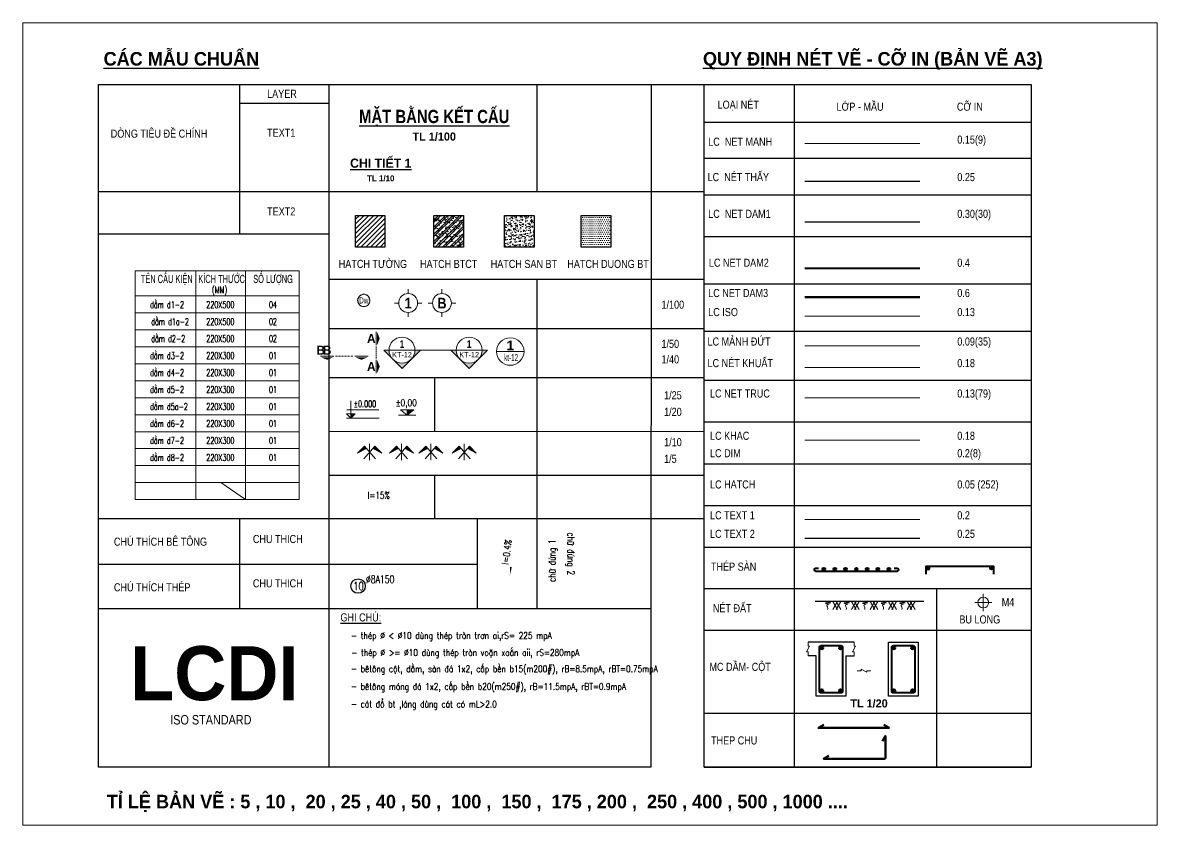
# Model space of a CAD drawing. Header units: inches. Extents: x -58 to 768, y -530 to 197.
# Drawn here: x -58.1 to 277.9, y -183.3 to 54.3 of the extents above; entities that cross this region are included whole.
import ezdxf
from ezdxf.enums import TextEntityAlignment as Align

# ---------------------------------------------------------------- set-up
doc = ezdxf.new("R2010")
doc.units = ezdxf.units.IN
doc.header["$MEASUREMENT"] = 0
doc.set_wipeout_variables(frame=1)
for name, pattern in [('CENTERX2', [4, 2.5, -0.5, 0.5, -0.5]), ('DASHDOT', [1, 0.5, -0.25, 0, -0.25]), ('HIDDEN', [0.375, 0.25, -0.125])]:
    doc.linetypes.add(name, pattern=pattern)
for name, color, linetype, lineweight in [('KICHTHUOC', 8, 'Continuous', 18), ('LC Dim', 8, 'Continuous', 18), ('LC Hatch', 252, 'Continuous', 9), ('LC Hatch @ 1 (1)', 252, 'Continuous', 0), ('LC ISO', 160, 'Continuous', 13), ('LC Khac', 4, 'Continuous', 9), ('LC MANH DUT', 35, 'HIDDEN', 5), ('LC Net dam 1', 30, 'Continuous', 30), ('LC Net dam2', 6, 'Continuous', 40), ('LC Net dam3', 1, 'Continuous', 60), ('LC Net khuat', 4, 'HIDDEN', 13), ('LC Net manh', 239, 'Continuous', 5), ('LC Net thay', 7, 'Continuous', 25), ('LC Net truc', 79, 'DASHDOT', 13), ('LC Text1', 3, 'Continuous', 20), ('LC Text2', 7, 'Continuous', 25), ('Text', 7, 'Continuous', 20), ('v-KICHTHUOC', 8, 'Continuous', 18), ('v-TEXT', 7, 'Continuous', 20)]:
    doc.layers.add(name, color=color, linetype=linetype, lineweight=lineweight)
doc.styles.add('arial', font='arial.ttf', dxfattribs={"width": 0.8})
doc.styles.add('Brief text', font='')
doc.styles.add('General text 2', font='arial.ttf')
doc.styles.add('LC 1', font='')
doc.styles.add('LC 2', font='', dxfattribs={"width": 0.7})
doc.styles.add('LC 3', font='vnsimli.shx', dxfattribs={"width": 0.75})
doc.styles.add('LC3', font='', dxfattribs={"width": 0.8})
doc.styles.add('T1', font='Vnsimli.shx', dxfattribs={"width": 0.7})
doc.styles.add('T2', font='', dxfattribs={"width": 0.8})
doc.styles.add('text', font='hoatbif.shx', dxfattribs={"width": 0.7})
doc.styles.add('text1', font='', dxfattribs={"width": 0.7, "height": 300})
doc.styles.get('Brief text').set_extended_font_data('.VnHelvetInsH', bold=True)
doc.styles.get('LC 1').set_extended_font_data('.VnAvantH', bold=True)
doc.styles.get('LC 2').set_extended_font_data('.VnArial NarrowH')
doc.styles.get('LC3').set_extended_font_data('.VnArialH', bold=True)
doc.styles.get('T2').set_extended_font_data('.VnArialH')
doc.styles.get('text1').set_extended_font_data('.VnHelvetInsH', bold=True)

# ---------------------------------------------------------------- blocks, each defined once
blk = doc.blocks.new('DXicon')
at = {"layer": 'LC Hatch', "ltscale": 50}
for points in [[(-1.15, 4.39), (-1.9, 5.26), (-4.45, 2.69)], [(4.45, 2.69), (1.9, 5.26), (1.15, 4.39)]]:
    blk.add_hatch(color=252, dxfattribs=at).paths.add_polyline_path(points)
at = {"layer": 'LC Net manh', "color": 8, "ltscale": 50}
for p, q in [((-1.9, 5.26), (-4.45, 2.69)), ((-4.45, 2.69), (-1.15, 4.39)), ((-2.13, 0.57), (1.9, 5.26)), ((2.13, 0.57), (-1.9, 5.26)), ((0, 0.04), (0, 6.04)), ((4.45, 2.69), (1.15, 4.39)), ((1.9, 5.26), (4.45, 2.69))]:
    blk.add_line(p, q, dxfattribs=at)
blk = doc.blocks.new('thep tron 2')
at = {"layer": 'LC Net dam2'}
for p, q in [((-0.5, 0.5), (0.5, 0.5)), ((0.35, 0.85), (-0.35, 0.15)), ((-0.35, 0.85), (0.35, 0.15)), ((0, 1), (0, 0))]:
    blk.add_line(p, q, dxfattribs=at)
blk.add_circle((0, 0.5), 0.5, dxfattribs=at)
blk = doc.blocks.new('theptron1')
at = {"layer": 'LC Net dam3'}
for p, q in [((-0.5, 0), (0.5, 0)), ((-0.35, 0.35), (0.35, -0.35)), ((0.35, 0.35), (-0.35, -0.35)), ((0, 0.5), (0, -0.5))]:
    blk.add_line(p, q, dxfattribs=at)
blk.add_circle((0, 0), 0.5, dxfattribs=at)
blk = doc.blocks.new('mat dat')
at = {"layer": 'LC Net manh'}
for p, q in [((2, 0), (3.73, -3)), ((3.73, 0), (2, -3)), ((3.15, 0), (4.88, -3)), ((4.88, 0), (3.15, -3))]:
    blk.add_line(p, q, dxfattribs=at)
blk.add_spline([(0, 0), (-1.21, -0.12), (1.21, -0.52), (-0.75, -0.75), (0.58, -1.1), (-0.23, -1.33), (0.06, -2.19), (0, -3)], degree=3, dxfattribs=at)
blk = doc.blocks.new('TTRUC')
at = {"layer": 'LC ISO'}
for p, q in [((0, 6.95), (0, 10.13)), ((-6.95, 0), (-10.13, 0)), ((6.95, 0), (10.13, 0)), ((0, -6.95), (0, -10.13))]:
    blk.add_line(p, q, dxfattribs=at)
at = {"layer": 'LC Net manh'}
blk.add_circle((0, 0), 6.95, dxfattribs=at)
blk = doc.blocks.new('TIEUDE1')
at = {"layer": 'LC Text2', "color": 7, "style": 'LC 1'}
blk.add_attdef('TIªU§Ò', text='', height=5, dxfattribs=at).set_placement((0, 0), align=Align.BOTTOM_CENTER)
blk.add_attdef('TL', text='', height=3, dxfattribs=at).set_placement((0, -2), align=Align.TOP_CENTER)
blk = doc.blocks.new('TIEUDE2')
at = {"layer": 'LC Text2', "color": 7, "style": 'LC 1'}
blk.add_attdef('%%UTIªU§Ò', text='', height=3.5, dxfattribs=at).set_placement((0, 0), align=Align.BOTTOM_CENTER)
blk.add_attdef('TL', text='', height=2.2, dxfattribs=at).set_placement((0, -1.8), align=Align.TOP_CENTER)
blk = doc.blocks.new('trich CT')
at = {"layer": 'LC ISO'}
blk.add_line((-500, 0), (500, 0), dxfattribs=at)
blk.add_circle((0, 0), 500, dxfattribs=at)
at = {"layer": 'LC Text1', "style": 'text1'}
blk.add_attdef('T', text='', height=350, dxfattribs=at).set_placement((0, 223), align=Align.MIDDLE_CENTER)
at = {"layer": 'LC Text1', "linetype": 'ByBlock', "style": 'text', "width": 0.7}
blk.add_attdef('KT', text='', height=250, dxfattribs=at).set_placement((0, -217), align=Align.MIDDLE_CENTER)
blk = doc.blocks.new('*U20')
at = {"layer": 'LC ISO'}
h = blk.add_hatch(color=256, dxfattribs=at)
h.paths.add_polyline_path([(0, -8.49), (4.24, -4.24, -0.198912), (0, -6, -0.198912), (-4.24, -4.24)])
h.paths.add_polyline_path([(8.49, 0), (6, 0, -0.198912), (4.24, -4.24)])
h.paths.add_polyline_path([(-4.24, -4.24, -0.198912), (-6, 0), (-8.49, 0)])
h = blk.add_hatch(color=256, dxfattribs=at)
h.paths.add_polyline_path([(31.08, -8.49), (35.32, -4.24, -0.198912), (31.08, -6, -0.198912), (26.84, -4.24)])
h.paths.add_polyline_path([(39.57, 0), (37.08, 0, -0.198912), (35.32, -4.24)])
h.paths.add_polyline_path([(26.84, -4.24, -0.198912), (25.08, 0), (22.59, 0)])
for p, q in [((-6, 0), (6, 0)), ((25.08, 0), (37.08, 0))]:
    blk.add_line(p, q, dxfattribs=at)
for points in [[(6, 0), (8.49, 0), (0, -8.49), (-8.49, 0), (-6, 0)], [(37.08, 0), (39.57, 0), (31.08, -8.49), (22.59, 0), (25.08, 0)]]:
    blk.add_lwpolyline(points, dxfattribs=at)
for centre in [(0, 0), (31.08, 0)]:
    blk.add_circle(centre, 6, dxfattribs=at)
at = {"layer": 'LC MANH DUT', "linetype": 'HIDDEN', "ltscale": 300}
blk.add_line((6, 0), (25.08, 0), dxfattribs=at)
at = {"layer": 'LC Text1', "style": 'Brief text', "width": 0.8, "flags": 8}
for tag, p in [('VIEW-NUMBER2', (0, 52)), ('VIEW-NUMBER1', (0, 0))]:
    blk.add_attdef(tag, text='', height=3.5, dxfattribs=at).set_placement(p, align=Align.BOTTOM_CENTER)
at = {"layer": 'LC Text1', "style": 'arial', "width": 0.8, "flags": 8}
for tag, p in [('SHEET-NUMBER2', (0, 51.13)), ('SHEET-NUMBER1', (0, -0.87))]:
    blk.add_attdef(tag, text='', height=2.5, dxfattribs=at).set_placement(p, align=Align.TOP_CENTER)
blk = doc.blocks.new('Caodo1')
at = {"layer": 'LC Text1'}
blk.add_hatch(color=4, dxfattribs=at).paths.add_polyline_path([(0, 200), (0, 0), (243, 200)])
at = {"layer": 'LC Text1', "color": 4}
for p, q in [((324, 0), (-324, 0)), ((0, 0), (0, 200))]:
    blk.add_line(p, q, dxfattribs=at)
blk.add_lwpolyline([(-243, 200), (243, 200), (0, 0), (0, 0)], close=True, dxfattribs=at)
at = {"layer": 'LC Text1', "color": 4, "style": 'T1', "width": 0.8}
blk.add_attdef('%%P0,00', text='', height=250, dxfattribs=at).set_placement((-39, 460), align=Align.MIDDLE_CENTER)
blk = doc.blocks.new('bu lon')
at = {"layer": 'LC Khac', "color": 9}
for p, q in [((0.79, 0), (-0.79, 0)), ((0, -0.79), (0, 0.79))]:
    blk.add_line(p, q, dxfattribs=at)
at = {"layer": 'LC Khac', "color": 7}
blk.add_circle((0, 0), 0.5, dxfattribs=at)
blk = doc.blocks.new('MM')
at = {"layer": 'LC Khac', "xscale": 2.289702860291335, "yscale": 2.289702860291335, "zscale": 2.289702860291335}
blk.add_blockref('bu lon', (0, 0), dxfattribs=at)
blk = doc.blocks.new('CT')
at = {"layer": 'LC Text1', "lineweight": 15}
blk.add_hatch(color=4, dxfattribs=at).paths.add_polyline_path([(3.25, 1.6), (1.64, 1.6), (1.64, 0)])
at = {"layer": 'LC Text1', "color": 4, "lineweight": 15, "ltscale": 50}
for p, q in [((12.09, 0), (0, 0)), ((0.05, 3.14), (12, 3.14))]:
    blk.add_line(p, q, dxfattribs=at)
for points in [[(1.64, 6.43), (1.64, 0)], [(1.64, 0), (0.03, 1.6), (1.64, 1.6)], [(1.64, 0), (3.25, 1.6), (1.64, 1.6)]]:
    blk.add_lwpolyline(points, dxfattribs=at)
at = {"layer": 'LC Text1', "color": 4, "style": 'LC 3', "width": 0.75}
blk.add_attdef('CT', (1.91, 3.5), '', height=2.2, dxfattribs=at)
blk = doc.blocks.new('*U21')
at = {"layer": 'Defpoints'}
blk.add_lwpolyline([(0, 2.97), (-1.75, 2.41), (-2.83, 0.92), (-2.83, -0.92), (-1.75, -2.41), (0, -2.98), (1.75, -2.41), (2.83, -0.92), (2.83, 0.92), (1.75, 2.41)], close=True, dxfattribs=at)
at = {"layer": 'LC Text1', "style": 'General text 2', "width": 0.6, "flags": 8}
blk.add_attdef('SYMBOL', text='', height=3, dxfattribs=at).set_placement((0, 0), align=Align.MIDDLE_CENTER)
blk.add_wipeout([(0, 2.97), (-1.75, 2.41), (-2.83, 0.92), (-2.83, -0.92), (-1.75, -2.41), (0, -2.98), (1.75, -2.41), (2.83, -0.92), (2.83, 0.92), (1.75, 2.41)]).dxf.layer = 'LC Net manh'
at = {"layer": 'LC ISO'}
blk.add_circle((0, 0), 2.98, dxfattribs=at)
blk = doc.blocks.new('matcatdoc')
at = {"layer": 'LC Khac', "color": 1, "ltscale": 2}
for p, q in [((0, 485), (0, 0)), ((0, -550), (0, -1036))]:
    blk.add_line(p, q, dxfattribs=at)
for points in [[(134, 243, 0, 471, 0), (37, 243, 275, 275, 0)], [(134, -793, 0, 471, 0), (37, -793, 275, 275, 0)]]:
    blk.add_lwpolyline(points, format="xyseb", dxfattribs=at)
at = {"layer": 'LC MANH DUT', "ltscale": 200}
blk.add_line((0, -49), (0, -506), dxfattribs=at)
at = {"ltscale": 2, "style": 'LC 1'}
for p in [(-179, 243), (-179, -793)]:
    blk.add_attdef('LC', text='', height=330, dxfattribs=at).set_placement(p, align=Align.MIDDLE_CENTER)
blk = doc.blocks.new('*U19')
at = {"layer": 'LC Khac', "color": 1, "ltscale": 2}
for p, q in [((0, 0), (-485, 0)), ((1271, 0), (785, 0))]:
    blk.add_line(p, q, dxfattribs=at)
for points in [[(-243, -134, 0, 471, 0), (-243, -37, 275, 275, 0)], [(1028, -134, 0, 471, 0), (1028, -37, 275, 275, 0)]]:
    blk.add_lwpolyline(points, format="xyseb", dxfattribs=at)
at = {"layer": 'LC MANH DUT', "ltscale": 300}
blk.add_line((66, 0), (732, 0), dxfattribs=at)
at = {"ltscale": 2, "style": 'LC 1'}
for p in [(-243, 222), (1028, 222)]:
    blk.add_attdef('LC', text='', height=330, dxfattribs=at).set_placement(p, align=Align.MIDDLE_CENTER)
blk = doc.blocks.new('DODOC1')
at = {"layer": 'KICHTHUOC'}
blk.add_lwpolyline([(-630, 0, 0, 0, 0), (762, 0, 0, 66.7, 0), (443, 0, 66.7, 66.7, 0)], format="xyseb", dxfattribs=at)
at = {"layer": 'Text', "style": 'T1', "width": 0.8}
blk.add_attdef('DOC', text='', height=250, dxfattribs=at).set_placement((-79, 226), align=Align.MIDDLE_CENTER)

msp = doc.modelspace()

# ---------------------------------------------------------------- hatches: boundary and pattern name
at = {"layer": 'LC Hatch', "ltscale": 3}
h = msp.add_hatch(dxfattribs=at)
h.set_pattern_fill('AR-CONC', color=256, scale=0.281307, angle=-0.0008)
h.set_pattern_definition([(49.99922, (398.5211, -656.9118), (2.017699, -0.1765536), [0.21098, -2.320781]), (354.9992, (398.5211, -656.9118), (-0.390288, 2.115973), [0.168784, -1.856625]), (100.45062, (398.6893, -656.9265), (1.6274126, 1.939418), [0.1793055, -1.97236]), (46.1834, (398.5211, -656.3492), (3.002215, -0.465657), [0.31647, -3.481171]), (96.6348, (398.7713, -656.388), (2.629307, 2.740224), [0.268958, -2.95854]), (351.1834, (398.521, -656.3492), (2.629305, 2.740226), [0.253176, -2.784937]), (20.99922, (398.8024, -656.4898), (1.6791245, -1.132617), [0.21098, -2.320781]), (325.9992, (398.8024, -656.4898), (0.6844904, 2.039887), [0.168784, -1.856625]), (71.45062, (398.9424, -656.5842), (2.3636156, 0.907268), [0.1793055, -1.97236]), (37.49922, (398.5211, -656.9118), (0.0342193, 0.9364525), [0, -1.8341202, 0, -1.8847554, 0, -1.8636574]), (7.49922, (398.5211, -656.9118), (0.7400476, 1.1094967), [0, -1.0745919, 0, -1.7919242, 0, -0.7102996]), (327.49922, (397.8938, -656.9118), (1.5016778, -0.0634689), [0, -0.703267, 0, -2.1941928, 0, -2.9115251]), (317.49922, (397.6125, -656.9118), (1.640546, 0.2815797), [0, -0.914247, 0, -1.457169, 0, -2.0676048])])
h.paths.add_polyline_path([(93.34, -2.72), (84.62, -2.72), (84.62, -12.14), (93.34, -12.14)])
h = msp.add_hatch(dxfattribs=at)
h.set_pattern_fill('DOTS', color=256, scale=9.845737, angle=-0.0008)
h.set_pattern_definition([(359.99922, (400.025, -656.9118), (0.3076877, 0.61535436), [0, -0.61535857])])
h.paths.add_polyline_path([(116.03, -2.72), (107.31, -2.72), (107.31, -12.14), (116.03, -12.14)])
at = {"layer": 'LC Hatch @ 1 (1)', "ltscale": 2}
h = msp.add_hatch(dxfattribs=at)
h.set_pattern_fill('ANSI31', color=256, scale=8.000365, angle=-0.0008)
h.set_pattern_definition([(44.99922, (400.025, -656.9118), (-0.7071293, 0.7071487), [])])
h.paths.add_polyline_path([(49.18, -12.13), (49.18, -2.72), (40.46, -2.72), (40.46, -12.13)])
h = msp.add_hatch(dxfattribs=at)
h.set_pattern_fill('BTCT', color=256, scale=0.400012, angle=-0.0008)
h.set_pattern_definition([(49.9992, (44.4374, 485.8196), (2.869126, -0.251056), [0.30001, -3.300102]), (354.9992, (44.4374, 485.8196), (-0.554981, 3.00887), [0.240007, -2.640082]), (100.4506, (44.6765, 485.7987), (2.314147, 2.757812), [0.254969, -2.804655]), (46.1834, (44.4374, 486.6196), (4.269088, -0.662155), [0.450014, -4.950153]), (96.6348, (44.793, 486.5644), (3.73882, 3.89654), [0.382453, -4.206982]), (351.1834, (44.4374, 486.6196), (3.738817, 3.896544), [0.36001, -3.960123]), (20.9992, (44.8374, 486.4196), (2.38768, -1.610558), [0.30001, -3.300102]), (325.9992, (44.8374, 486.4196), (0.973331, 2.900677), [0.240007, -2.640082]), (71.4506, (45.0364, 486.2854), (3.361012, 1.290116), [0.254969, -2.804655]), (37.49922, (44.4374, 485.8196), (0.0486591, 1.331616), [0, -2.608081, 0, -2.680083, 0, -2.650082]), (7.4992, (44.4374, 485.8196), (1.0523324, 1.5776814), [0, -1.5280474, 0, -2.548079, 0, -1.0100313]), (327.49922, (43.5454, 485.8196), (2.1353547, -0.0902515), [0, -1.000031, 0, -3.120097, 0, -4.1401284]), (317.4992, (43.1453, 485.8196), (2.3328225, 0.4004004), [0, -1.30004, 0, -2.072064, 0, -2.940091]), (44.9992, (44.4374, 485.8196), (-1.0606786, 1.0607076), []), (44.9992, (45.1445, 485.8196), (-1.0606786, 1.0607076), [])])
h.paths.add_polyline_path([(72.4, -2.72), (63.68, -2.72), (63.68, -12.13), (72.4, -12.14)])

# ---------------------------------------------------------------- linework, layer by layer
at = {"layer": 'LC ISO', "ltscale": 0.5}
msp.add_line((173.55, -32.61, 0), (207.57, -32.61, 0), dxfattribs=at)
at = {"layer": 'LC Khac', "ltscale": 0.5}
msp.add_line((173.55, -69.23, 0), (207.57, -69.23, 0), dxfattribs=at)
at = {"layer": 'LC MANH DUT', "ltscale": 300}
msp.add_line((173.55, -41.33, 0), (207.57, -41.33, 0), dxfattribs=at)
at = {"layer": 'LC Net dam 1'}
msp.add_line((173.55, -4.65, 0), (207.57, -4.65, 0), dxfattribs=at)
at = {"layer": 'LC Net dam2', "ltscale": 5}
msp.add_line((207.57, -18.42, 0), (173.55, -18.42, 0), dxfattribs=at)
at = {"layer": 'LC Net dam2', "elevation": 0}
msp.add_lwpolyline([(199.98, -107.15), (200.78, -107.15, -0.414214), (201.23, -107.61), (201.23, -107.66, -0.414214), (200.78, -108.11), (188.8, -108.11), (176.82, -108.11, -0.414214), (176.37, -107.66), (176.37, -107.61, -0.414214), (176.82, -107.15), (177.62, -107.15)], format="xyb", dxfattribs=at)
msp.add_lwpolyline([(209.44, -108.94), (209.44, -106.54), (229.44, -106.54), (229.44, -108.94)], dxfattribs=at)
for points in [[(177.89, -143.7), (177.89, -130.5, -0.414214), (178.29, -130.1), (184.29, -130.1, -0.414214), (184.69, -130.5), (184.69, -143.7, -0.414214), (184.29, -144.1), (178.29, -144.1, -0.414214)], [(199.27, -143.7), (199.27, -130.5, -0.414214), (199.67, -130.1), (205.67, -130.1, -0.414214), (206.07, -130.5), (206.07, -143.7, -0.414214), (205.67, -144.1), (199.67, -144.1, -0.414214)]]:
    msp.add_lwpolyline(points, format="xyb", close=True, dxfattribs=at)
at = {"layer": 'LC Net dam3', "ltscale": 0.5}
msp.add_line((173.55, -26.97, 0), (207.57, -26.97, 0), dxfattribs=at)
at = {"layer": 'LC Net dam3', "ltscale": 5, "elevation": 0}
msp.add_lwpolyline([(179.12, -153.54), (177.56, -154.44), (198.48, -154.44), (196.93, -153.54)], dxfattribs=at)
at = {"layer": 'LC Net dam3', "elevation": 0}
msp.add_lwpolyline([(196.5, -158.38), (197.4, -156.82), (197.4, -163.21, -0.414214), (197, -163.61), (179.1, -163.61), (180.66, -162.71)], format="xyb", dxfattribs=at)
at = {"layer": 'LC Net khuat', "ltscale": 300}
msp.add_line((173.55, -47.72, 0), (207.57, -47.72, 0), dxfattribs=at)
at = {"layer": 'LC Net manh'}
msp.add_line((173.55, 18.55, 0), (207.57, 18.55, 0), dxfattribs=at)
at = {"layer": 'LC Net manh', "elevation": 0}
for points in [[(174.49, -133.1), (174.49, -131.95), (174.03, -131.95), (174.95, -130.24), (174.49, -130.24), (174.49, -129.1)], [(188.09, -133.1), (188.09, -131.95), (187.63, -131.95), (188.55, -130.24), (188.09, -130.24), (188.09, -129.1)], [(189.05, -137.54), (190.2, -137.54), (190.2, -137.08), (191.91, -138), (191.91, -137.54), (193.05, -137.54)]]:
    msp.add_lwpolyline(points, dxfattribs=at)
at = {"layer": 'LC Net thay'}
for p, q in [((6.09, 36.04, 0), (6.09, -8.19, 0)), ((32.6, 36.04, 0), (32.6, -166.1, 0)), ((94.12, 36.04, 0), (94.12, 4.34, 0)), ((127.98, 36.04, 0), (143.75, 36.04, 0)), ((170.38, 36.04, 0), (170.38, -166.1, 0)), ((32.6, 30.36, 0), (6.09, 30.36, 0)), ((143.75, 24.83, 0), (240.52, 24.83, 0)), ((143.75, 14.24, 0), (240.52, 14.24, 0)), ((173.55, 7.36, 0), (207.57, 7.36, 0)), ((-35.66, 4.34, 0), (94.12, 4.34, 0)), ((-35.66, 4.34, 0), (143.75, 4.34, 0)), ((143.75, 3.4, 0), (240.52, 3.39, 0)), ((-35.66, -8.19, 0), (32.6, -8.19, 0)), ((143.74, -8.97, 0), (240.52, -8.97, 0)), ((32.6, -21.64, 0), (143.74, -21.64, 0)), ((94.12, -21.64, 0), (94.12, -119.14, 0)), ((143.74, -22.96, 0), (240.52, -22.96, 0)), ((32.6, -36.18, 0), (143.74, -36.18, 0)), ((143.74, -36.96, 0), (240.52, -36.96, 0)), ((32.6, -50.72, 0), (143.74, -50.72, 0)), ((63.86, -50.72, 0), (63.86, -66.66, 0)), ((143.74, -51.5, 0), (240.52, -51.5, 0)), ((143.74, -63.8, 0), (240.52, -63.8, 0)), ((32.6, -66.65, 0), (143.74, -66.66, 0)), ((143.74, -76.3, 0), (240.52, -76.3, 0)), ((32.6, -79.62, 0), (94.12, -79.62, 0)), ((32.6, -79.62, 0), (143.74, -79.62, 0)), ((63.86, -79.62, 0), (63.86, -92.5, 0)), ((143.74, -88.61, 0), (240.52, -88.61, 0)), ((-35.66, -92.5, 0), (143.74, -92.51, 0)), ((6.09, -92.5, 0), (6.09, -119.14, 0)), ((76.61, -119.14, 0), (76.61, -92.5, 0)), ((173.55, -98.26, 0), (207.57, -98.26, 0)), ((143.74, -100.91, 0), (240.52, -100.91, 0)), ((-35.66, -106.03, 0), (76.61, -106.03, 0)), ((143.74, -113.21, 0), (240.52, -113.21, 0)), ((212.49, -113.21, 0), (212.49, -166.11, 0)), ((208.76, -116.99, 0), (176.6, -116.99, 0)), ((-35.66, -119.13, 0), (127.97, -119.14, 0)), ((-35.66, -119.13, 0), (127.97, -119.14, 0)), ((143.74, -125.51, 0), (240.52, -125.51, 0)), ((188.09, -129.1, 0), (174.49, -129.1, 0)), ((176.89, -133.1, 0), (174.49, -133.1, 0)), ((185.69, -133.1, 0), (188.09, -133.1, 0)), ((143.74, -150.12, 0), (240.52, -150.12, 0)), ((143.74, -166.1, 0), (240.52, -166.11, 0))]:
    msp.add_line(p, q, dxfattribs=at)
at = {"layer": 'LC Net thay', "elevation": 0}
for points in [[(143.75, 36.04), (240.52, 36.04), (240.52, -166.11), (143.74, -166.1)], [(198.27, -129.1), (207.07, -129.1), (207.07, -145.1), (198.27, -145.1)]]:
    msp.add_lwpolyline(points, close=True, dxfattribs=at)
msp.add_lwpolyline([(185.69, -133.1), (185.69, -145.1), (176.89, -145.1), (176.89, -133.1)], dxfattribs=at)
at = {"layer": 'LC Net truc', "linetype": 'CENTERX2', "ltscale": 200}
msp.add_line((173.55, -56.72, 0), (207.57, -56.72, 0), dxfattribs=at)
at = {"layer": 'LC Text1'}
msp.add_line((173.55, -92.78, 0), (207.57, -92.78, 0), dxfattribs=at)
at = {"layer": 'LC Text2', "ltscale": 2, "elevation": 0}
for points in [[(40.46, -2.72), (49.18, -2.72), (49.18, -12.13), (40.46, -12.13)], [(63.68, -2.72), (72.4, -2.72), (72.4, -12.14), (63.68, -12.13)], [(84.62, -2.72), (93.34, -2.72), (93.34, -12.14), (84.62, -12.14)], [(107.31, -2.72), (116.03, -2.72), (116.03, -12.14), (107.31, -12.14)]]:
    msp.add_lwpolyline(points, close=True, dxfattribs=at)
at = {"layer": 'LC Text2', "ltscale": 100}
msp.add_circle((41.21, -112.47), 2.14, dxfattribs=at)

# ---------------------------------------------------------------- block references
at = {"layer": 'LC Dim'}
for p, xscale, yscale, zscale, rotation in [((178.53, -130.74, 0), 0.8000248065569024, 0.8000248065569024, 0.8000248065569024, 359.999216292062), ((184.05, -130.74, 0), -0.8000248065569024, 0.800024806556901, 0.800024806556901, 359.999216292062), ((199.91, -130.74, 0), 0.8000248065569024, 0.8000248065569024, 0.8000248065569024, 359.999216292062), ((205.43, -130.74, 0), -0.8000248065569024, 0.800024806556901, 0.800024806556901, 359.999216292062), ((178.53, -143.46, 0), -0.8000248065569016, 0.800024806556901, 0.800024806556901, 179.9992162950231), ((184.05, -143.46, 0), 0.8000248065569016, 0.8000248065569016, 0.8000248065569016, 179.9992162950232), ((199.91, -143.46, 0), -0.8000248065569016, 0.800024806556901, 0.800024806556901, 179.9992162950231), ((205.43, -143.46, 0), 0.8000248065569016, 0.8000248065569016, 0.8000248065569016, 179.9992162950232)]:
    msp.add_blockref('theptron1', p, dxfattribs=dict(at, xscale=xscale, yscale=yscale, zscale=zscale, rotation=rotation))
at = {"layer": 'LC Hatch', "xscale": 0.8000248065569024, "yscale": 0.8000248065569024, "zscale": 0.8000248065569024, "rotation": 359.999216292062}
for p in [(44.65, -75.23, 0), (54.12, -75.23, 0), (62.81, -75.23, 0), (72.68, -75.23, 0)]:
    msp.add_blockref('DXicon', p, dxfattribs=at)
at = {"layer": 'LC ISO', "xscale": 0.4031501789802134, "yscale": 0.4031501789802134, "zscale": 0.4031501789802134, "rotation": 359.999216292062}
for p in [(56.06, -28.67, 0), (66.06, -28.67, 0)]:
    msp.add_blockref('TTRUC', p, dxfattribs=at)
at = {"layer": 'LC ISO'}
ref = msp.add_blockref('*U20', (54.24, -42.62, 0), dxfattribs=dict(at, xscale=0.6400198452457219, yscale=0.6400198452457219, zscale=0.6400198452457219, rotation=359.999216292062))
ref.add_attrib('VIEW-NUMBER1', '1', dxfattribs={"layer": 'LC Text1', "height": 2.24, "rotation": 359.9992, "style": 'Brief text', "width": 0.8}).set_placement((54.24, -42.62), align=Align.BOTTOM_CENTER)
ref.add_attrib('SHEET-NUMBER1', 'KT-12', dxfattribs={"layer": 'LC Text1', "height": 1.6, "rotation": 359.9992, "style": 'arial', "width": 0.8}).set_placement((54.24, -43.17), align=Align.TOP_CENTER)
ref.add_attrib('VIEW-NUMBER2', '1', dxfattribs={"layer": 'LC Text1', "height": 2.24, "rotation": 359.9992, "style": 'Brief text', "width": 0.8}).set_placement((74.13, -42.62), align=Align.BOTTOM_CENTER)
ref.add_attrib('SHEET-NUMBER2', 'KT-12', dxfattribs={"layer": 'LC Text1', "height": 1.6, "rotation": 359.9992, "style": 'arial', "width": 0.8}).set_placement((74.13, -43.17), align=Align.TOP_CENTER)
ref = msp.add_blockref('trich CT', (86.29, -43.04, 0), dxfattribs=dict(at, xscale=0.00814653831591603, yscale=0.00814653831591603, zscale=0.00814653831591603, rotation=359.999216292062))
ref.add_attrib('T', '1', dxfattribs={"layer": 'LC Text2', "height": 2.85, "rotation": 359.9992, "style": 'text1'}).set_placement((86.29, -41.23), align=Align.MIDDLE_CENTER)
ref.add_attrib('KT', ' kt-12', dxfattribs={"layer": 'LC Text2', "linetype": 'ByBlock', "height": 2.037, "rotation": 359.9992, "style": 'text', "width": 0.55}).set_placement((86.29, -44.81), align=Align.MIDDLE_CENTER)
at = {"layer": 'LC Khac', "xscale": 0.8000248065569024, "yscale": 0.8000248065569024, "zscale": 0.8000248065569024, "rotation": 359.999216292062}
for p in [(180.24, -116.99, 0), (185.75, -116.99, 0), (191.25, -116.99, 0), (196.75, -116.99, 0), (202.25, -116.99, 0)]:
    msp.add_blockref('mat dat', p, dxfattribs=at)
at = {"layer": 'LC MANH DUT', "xscale": 1.397604589539881, "yscale": 1.397604589539881, "zscale": 1.397604589539881, "rotation": 359.999216292062}
msp.add_blockref('MM', (226.38, -117.34, 0), dxfattribs=at)
at = {"layer": 'LC Net dam2'}
for p, xscale, yscale, zscale, rotation in [((179.18, -107.87, 0), 0.8000248065569024, 0.8000248065569024, 0.8000248065569024, 359.999216292062), ((182.38, -107.87, 0), 0.8000248065569024, 0.8000248065569024, 0.8000248065569024, 359.999216292062), ((185.58, -107.87, 0), 0.8000248065569024, 0.8000248065569024, 0.8000248065569024, 359.999216292062), ((188.78, -107.87, 0), 0.8000248065569024, 0.8000248065569024, 0.8000248065569024, 359.999216292062), ((191.98, -107.87, 0), 0.8000248065569024, 0.8000248065569024, 0.8000248065569024, 359.999216292062), ((195.18, -107.87, 0), 0.8000248065569024, 0.8000248065569024, 0.8000248065569024, 359.999216292062), ((198.38, -107.87, 0), 0.8000248065569024, 0.8000248065569024, 0.8000248065569024, 359.999216292062), ((210.08, -106.78, 0), -0.8000248065569016, 0.800024806556901, 0.800024806556901, 179.9992162950231), ((228.8, -106.78, 0), 0.8000248065569016, 0.8000248065569016, 0.8000248065569016, 179.9992162950232)]:
    msp.add_blockref('thep tron 2', p, dxfattribs=dict(at, xscale=xscale, yscale=yscale, zscale=zscale, rotation=rotation))
at = {"layer": 'LC Net manh'}
ref = msp.add_blockref('matcatdoc', (46.57, -41.13, 0), dxfattribs=dict(at, xscale=0.008000248065571529, yscale=0.008000248065571529, zscale=0.008000248065571529, rotation=359.999216292062))
ref.add_attrib('LC', 'A', dxfattribs={"layer": '0', "ltscale": 2, "height": 2.64, "rotation": 359.9992, "style": 'LC 1'}).set_placement((45.14, -47.48), align=Align.MIDDLE_CENTER)
ref.add_attrib('LC', 'A', dxfattribs={"layer": '0', "ltscale": 2, "height": 2.64, "rotation": 359.9992, "style": 'LC 1'}).set_placement((45.14, -39.19), align=Align.MIDDLE_CENTER)
ref = msp.add_blockref('*U19', (34, -44.41, 0), dxfattribs=dict(at, xscale=0.008000248065571529, yscale=0.008000248065571529, zscale=0.008000248065571529, rotation=359.999216292062))
ref.add_attrib('LC', 'B', dxfattribs={"layer": '0', "ltscale": 2, "height": 2.64, "rotation": 359.9992, "style": 'LC 1'}).set_placement((30.16, -42.63), align=Align.MIDDLE_CENTER)
ref.add_attrib('LC', 'B', dxfattribs={"layer": '0', "ltscale": 2, "height": 2.64, "rotation": 359.9992, "style": 'LC 1'}).set_placement((32.06, -42.63), align=Align.MIDDLE_CENTER)
at = {"layer": 'LC Text1'}
ref = msp.add_blockref('CT', (37.81, -62.8, 0), dxfattribs=dict(at, xscale=0.8000248065569024, yscale=0.8000248065569024, zscale=0.8000248065569024, rotation=359.999216292062))
ref.add_attrib('CT', '%%P0.000', (39.92, -59.49), dxfattribs={"color": 3, "height": 1.984, "rotation": 359.9992, "style": 'LC 3', "width": 0.7})
ref = msp.add_blockref('Caodo1', (55.77, -61.86, 0), dxfattribs=dict(at, xscale=0.008000248065571529, yscale=0.008000248065571529, zscale=0.008000248065571529, rotation=359.999216292062))
ref.add_attrib('%%P0,00', '%%p0,00', dxfattribs={"layer": 'LC Text2', "height": 2, "rotation": 359.9992, "style": 'T1', "width": 0.8}).set_placement((55.46, -58.19), align=Align.MIDDLE_CENTER)
at = {"layer": 'LC Text2'}
ref = msp.add_blockref('TIEUDE1', (63.78, 23.41, 0), dxfattribs=dict(at, xscale=0.8000248065569024, yscale=0.8000248065569024, zscale=0.8000248065569024, rotation=359.999216292062))
ref.add_attrib('TIªU§Ò', '%%UmÆt b»ng kÕt cÊu', dxfattribs={"color": 7, "height": 3.9397, "rotation": 359.9992, "style": 'LC3', "width": 0.8}).set_placement((63.78, 23.41), align=Align.BOTTOM_CENTER)
ref.add_attrib('TL', 'TL 1/100', dxfattribs={"color": 7, "height": 2.4, "rotation": 359.9992, "style": 'LC 1'}).set_placement((63.78, 21.81), align=Align.TOP_CENTER)
ref = msp.add_blockref('TIEUDE2', (47.94, 10.56, 0), dxfattribs=dict(at, xscale=0.8000248065569024, yscale=0.8000248065569024, zscale=0.8000248065569024, rotation=359.999216292062))
ref.add_attrib('%%UTIªU§Ò', '%%Uchi tiÕt 1', dxfattribs={"color": 7, "height": 2.717, "rotation": 359.9992, "style": 'LC 1'}).set_placement((47.94, 10.56), align=Align.BOTTOM_CENTER)
ref.add_attrib('TL', 'TL 1/10', dxfattribs={"color": 7, "height": 1.76, "rotation": 359.9992, "style": 'LC 1'}).set_placement((47.94, 9.12), align=Align.TOP_CENTER)
at = {"layer": 'v-KICHTHUOC'}
ref = msp.add_blockref('DODOC1', (86.97, -103.29, 0), dxfattribs=dict(at, xscale=-0.008000364670733002, yscale=0.008000364670733, zscale=0.008000364670733, rotation=82.3267871807796))
ref.add_attrib('DOC', 'I=0.4%', dxfattribs={"layer": 'v-TEXT', "height": 2, "rotation": 82.3268, "style": 'T1', "width": 0.8}).set_placement((85.27, -102.42, 0), align=Align.MIDDLE_CENTER)

# ---------------------------------------------------------------- texts
at = {"layer": 'LC Text1', "ltscale": 0.2, "style": 'LC 1', "width": 0.9}
for s, p in [('1', (56.06, -31.24)), ('B', (66.06, -31.24))]:
    msp.add_text(s, height=3.16, rotation=359.9992, dxfattribs=at).set_placement(p, align=Align.BOTTOM_CENTER)
at = {"layer": 'LC Text1', "style": 'LC 3', "width": 0.75}
msp.add_text(' I=15%%%', height=2.097, rotation=359.9992, dxfattribs=at).set_placement((42.96, -86.69))
at = {"layer": 'LC Text1', "color": 3, "style": 'LC 3', "width": 0.8}
for s, height, rotation, p in [('ch÷ ®øng 2', 2, 269.9992, (103.27, -96.6, 0)), ('ch÷ ®øng 1', 2, 89.9992, (99.66, -111.25, 0)), ('- thÐp %%C < %%C10 dïng thÐp trßn tr¬n ai,rS= 225 mpA', 2.0001, 359.9992, (39.13, -128.11)), ('- thÐp %%C >= %%C10 dïng thÐp trßn voÆn xo¾n aii, rS=280mpA', 2.0001, 359.9992, (39.21, -133.16)), ('- bªt«ng cét, dÇm, sµn ®¸ 1x2, cÊp bÒn b15(m200#), rB=8.5mpA, rBT=0.75mpA', 2.0001, 359.9992, (39.11, -137.97)), ('- bªt«ng mãng ®¸ 1x2, cÊp bÒn b20(m250#), rB=11.5mpA, rBT=0.9mpA', 2.0001, 359.9992, (39.11, -143.2)), ('- c¸t ®æ bt ,l¸ng dïng c¸t cã mL>2.0', 2.0001, 359.9992, (39.11, -148.42))]:
    msp.add_text(s, height=height, rotation=rotation, dxfattribs=at).set_placement(p)
at = {"layer": 'LC Text2', "lineweight": -2}
for s, height, style, p in [('%%uc¸c mÉu chuÈn', 4.0001, 'LC 1', (-34.14, 41.63)), ('%%Uquy ®Þnh nÐt vÏ - cì in (b¶n vÏ A3)', 4.0001, 'LC 1', (143.36, 41.63)), ('tl 1/20', 2.4, 'LC 1', (187.01, -148.4)), ('iso standard', 2.8001, 'LC 2', (-14.41, -153.45)), ('tØ lÖ b¶n vÏ : 5 , 10 ,  20 , 25 , 40 , 50 ,  100 ,  150 ,  175 , 200 ,  250 , 400 , 500 , 1000 ....', 4.0001, 'LC 1', (-33.18, -178.27))]:
    msp.add_text(s, height=height, rotation=359.9992, dxfattribs=dict(at, style=style)).set_placement(p)
at = {"layer": 'LC Text2', "style": 'T2', "width": 0.8}
for s, height, p in [('layer', 2.4, (14.29, 32.07)), ('lo¹i nÐt', 2.4, (147.69, 28.85)), ('Líp - mÇu', 2.4, (182.92, 28.25)), ('cì in', 2.4, (218.56, 28.25)), ('dßng tiªu ®Ò chÝnh', 2.4001, (-32.03, 20.27)), ('text1', 2.4, (14.29, 20.54)), ('LC  Net manh', 2.4001, (144.92, 17.88)), ('0.15(9)', 2.4, (218.68, 18.51)), ('LC  nÐt thÊy', 2.4001, (144.74, 7.42)), ('0.25 ', 2.4, (218.68, 7.42)), ('text2', 2.4, (14.29, -2.76)), ('LC  Net dam1', 2.4001, (144.92, -3.46)), ('0.30(30)', 2.4, (218.68, -3.46)), ('HATCH T¦êNG', 2.4001, (35.5, -18.3)), ('HATCH BTCT', 2.4, (59.56, -18.3)), ('HATCH SAN BT', 2.4001, (80.5, -18.3)), ('HATCH DUONG BT', 2.4001, (103.19, -18.3)), ('LC Net dam2', 2.4001, (145.12, -17.94)), ('0.4', 2.4, (218.68, -17.94)), ('LC Net dam3', 2.4001, (144.92, -26.91)), ('0.6', 2.4, (218.68, -26.91)), ('1/100', 2.4, (131.07, -30.36)), ('LC iso', 2.4, (144.92, -32.55)), ('0.13', 2.4, (218.68, -32.55)), ('1/50', 2.4, (131.07, -41.96)), ('LC m¶nh ®øt', 2.4001, (144.72, -41.27)), ('0.09(35)', 2.4, (218.68, -41.27)), ('1/40', 2.4, (131.07, -46.55)), ('LC nÐt khuÊt', 2.4001, (144.72, -47.66)), ('0.18', 2.4, (218.68, -47.66)), ('1/25', 2.4, (131.85, -57.18)), ('LC Net truc', 2.4001, (145.45, -56.66)), ('0.13(79)', 2.4, (218.68, -56.66)), ('1/20', 2.4, (131.85, -62.09)), ('LC khac', 2.4, (145.45, -69.17)), ('0.18', 2.4, (218.68, -69.17)), ('1/10', 2.4, (131.85, -71.07)), ('1/5', 2.4, (131.85, -75.99)), ('LC dim', 2.4, (145.45, -74.34)), ('0.2(8)', 2.4, (218.68, -74.34)), ('LC Hatch', 2.4, (145.45, -83.58)), ('0.05 (252)', 2.4, (218.68, -83.58)), ('LC text 1', 2.4, (145.45, -92.71)), ('0.2', 2.4, (218.68, -92.72)), ('chu thich', 2.4, (10.07, -99.74)), ('LC text 2', 2.4, (145.45, -98.2)), ('0.25', 2.4, (218.68, -98.2)), ('chó thÝch bª t«ng', 2.4001, (-31.08, -100.53)), ('thÐp sµn', 2.4, (145.73, -107.92)), ('chu thich', 2.4, (10.07, -112.85)), ('chó thÝch thÐp', 2.4001, (-31.08, -114.03)), ('nÐt ®Êt', 2.4, (146.29, -120.22)), ('m4', 2.4, (231.84, -118.43)), ('%%Ughi chó:', 2.4001, (36, -122.94)), ('bu long', 2.4, (219.31, -123.54)), ('mc dÇm- cét', 2.4001, (145.28, -137.58)), ('thep chu', 2.4, (145.75, -159.36))]:
    msp.add_text(s, height=height, rotation=359.9992, dxfattribs=at).set_placement(p)
at = {"layer": 'LC Text2', "linetype": 'ByBlock', "style": 'LC 3', "width": 0.75}
msp.add_text('%%C8A150', height=2.222, rotation=359.9992, dxfattribs=at).set_placement((43.55, -111.58))
at = {"layer": 'LC Text2', "ltscale": 100, "style": 'LC 3', "width": 0.75}
msp.add_text('10', height=2.445, rotation=359.9992, dxfattribs=at).set_placement((41.33, -112.47), align=Align.MIDDLE_CENTER)
at = {"layer": 'LC Text2', "lineweight": -2, "style": 'LC 1'}
msp.add_text('LCDI', height=16, rotation=359.9992, dxfattribs=at).set_placement((-1.35, -138.26), align=Align.MIDDLE)

# ---------------------------------------------------------------- wipeouts: each hides what was drawn before it
at = {"ltscale": 500}
msp.add_wipeout([(-24.79, -19.15), (23.8, -19.16), (23.8, -86.88), (-24.79, -86.88)], dxfattribs=at).translate(0, 0, 0).dxf.layer = 'LC Net truc'

# ---------------------------------------------------------------- next in the draw order: linework, layer by layer
at = {"layer": 'LC Dim', "ltscale": 3, "elevation": 0}
msp.add_lwpolyline([(-58.1, 54.32), (277.91, 54.31), (277.91, -183.29), (-58.1, -183.29)], close=True, dxfattribs=at)
at = {"layer": 'LC MANH DUT', "ltscale": 500, "elevation": 0}
for points in [[(-24.79, -19.15), (-6.8, -19.16), (-6.8, -26.52), (-24.79, -26.52)], [(-6.8, -19.16), (7.86, -19.16), (7.86, -26.52), (-6.8, -26.52)], [(7.86, -19.16), (23.8, -19.16), (23.8, -26.52), (7.86, -26.52)], [(-24.79, -26.52), (-6.8, -26.52), (-6.8, -31.55), (-24.79, -31.55)], [(-6.8, -26.52), (7.86, -26.52), (7.86, -31.55), (-6.8, -31.55)], [(7.86, -26.52), (23.8, -26.52), (23.8, -31.55), (7.86, -31.55)], [(-24.79, -31.55), (-6.8, -31.55), (-6.8, -36.58), (-24.79, -36.58)], [(-6.8, -31.55), (7.86, -31.55), (7.86, -36.58), (-6.8, -36.58)], [(7.86, -31.55), (23.8, -31.55), (23.8, -36.58), (7.86, -36.58)], [(-24.79, -36.58), (-6.8, -36.58), (-6.8, -41.61), (-24.79, -41.61)], [(-6.8, -36.58), (7.86, -36.58), (7.86, -41.61), (-6.8, -41.61)], [(7.86, -36.58), (23.8, -36.58), (23.8, -41.61), (7.86, -41.61)], [(-24.79, -41.61), (-6.8, -41.61), (-6.8, -46.64), (-24.79, -46.64)], [(-6.8, -41.61), (7.86, -41.61), (7.86, -46.64), (-6.8, -46.64)], [(7.86, -41.61), (23.8, -41.61), (23.8, -46.64), (7.86, -46.64)], [(-24.79, -46.64), (-6.8, -46.64), (-6.8, -51.67), (-24.79, -51.67)], [(-6.8, -46.64), (7.86, -46.64), (7.86, -51.67), (-6.8, -51.67)], [(7.86, -46.64), (23.8, -46.64), (23.8, -51.67), (7.86, -51.67)], [(-24.79, -51.67), (-6.8, -51.67), (-6.8, -56.7), (-24.79, -56.7)], [(-6.8, -51.67), (7.86, -51.67), (7.86, -56.7), (-6.8, -56.7)], [(7.86, -51.67), (23.8, -51.67), (23.8, -56.7), (7.86, -56.7)], [(-24.79, -56.7), (-6.8, -56.7), (-6.8, -61.73), (-24.79, -61.73)], [(-6.8, -56.7), (7.86, -56.7), (7.86, -61.73), (-6.8, -61.73)], [(7.86, -56.7), (23.8, -56.7), (23.8, -61.73), (7.86, -61.73)], [(-24.79, -61.73), (-6.8, -61.73), (-6.8, -66.76), (-24.79, -66.76)], [(-6.8, -61.73), (7.86, -61.73), (7.86, -66.76), (-6.8, -66.76)], [(7.86, -61.73), (23.8, -61.73), (23.8, -66.76), (7.86, -66.76)], [(-24.79, -66.76), (-6.8, -66.76), (-6.8, -71.79), (-24.79, -71.79)], [(-6.8, -66.76), (7.86, -66.76), (7.86, -71.79), (-6.8, -71.79)], [(7.86, -66.76), (23.8, -66.76), (23.8, -71.79), (7.86, -71.79)], [(-24.79, -71.79), (-6.8, -71.79), (-6.8, -76.82), (-24.79, -76.82)], [(-6.8, -71.79), (7.86, -71.79), (7.86, -76.82), (-6.8, -76.82)], [(7.86, -71.79), (23.8, -71.79), (23.8, -76.82), (7.86, -76.82)], [(-24.79, -76.82), (-6.8, -76.82), (-6.8, -81.85), (-24.79, -81.85)], [(-6.8, -76.82), (7.86, -76.82), (7.86, -81.85), (-6.8, -81.85)], [(7.86, -76.82), (23.8, -76.82), (23.8, -81.85), (7.86, -81.85)], [(-24.79, -81.85), (-6.8, -81.85), (-6.8, -86.88), (-24.79, -86.88)], [(-6.8, -81.85), (7.86, -81.85), (7.86, -86.88), (-6.8, -86.88)], [(0.53, -81.85), (23.8, -81.85), (23.8, -86.88), (7.86, -86.88)]]:
    msp.add_lwpolyline(points, close=True, dxfattribs=at)
at = {"layer": 'LC Net thay', "elevation": 0}
msp.add_lwpolyline([(-35.66, 36.04), (127.98, 36.04), (127.97, -166.1), (-35.66, -166.1)], close=True, dxfattribs=at)

# ---------------------------------------------------------------- next in the draw order: texts
at = {"layer": 'LC Text1', "color": 3, "style": 'LC 3', "width": 0.7}
for s, p in [('(MM)', (-2.05, -25.73)), ('dÇm d1-2', (-20.37, -30.16)), ('220X500', (-3.72, -30.16)), ('04', (14.82, -30.16)), ('dÇm d1a-2', (-20.04, -35.19)), ('220X500', (-3.72, -35.19)), ('02', (14.82, -35.19)), ('dÇm d2-2', (-20.04, -40.22)), ('220X500', (-3.72, -40.22)), ('02', (14.82, -40.22)), ('dÇm d3-2', (-20.37, -45.25)), ('220X300', (-3.72, -45.25)), ('01', (14.82, -45.25)), ('dÇm d4-2', (-20.37, -50.28)), ('220X300', (-3.72, -50.28)), ('01', (14.82, -50.28)), ('dÇm d5-2', (-20.37, -55.31)), ('220X300', (-3.72, -55.31)), ('01', (14.82, -55.31)), ('dÇm d5a-2', (-20.37, -60.34)), ('220X300', (-3.72, -60.34)), ('01', (14.82, -60.34)), ('dÇm d6-2', (-20.37, -65.37)), ('220X300', (-3.72, -65.37)), ('01', (14.82, -65.37)), ('dÇm d7-2', (-20.37, -70.4)), ('220X300', (-3.72, -70.4)), ('01', (14.82, -70.4)), ('dÇm d8-2', (-20.37, -75.43)), ('220X300', (-3.72, -75.43)), ('01', (14.82, -75.43))]:
    msp.add_text(s, height=1.984, rotation=359.9992, dxfattribs=at).set_placement(p)
at = {"layer": 'LC Text2', "lineweight": -2, "style": 'LC 2', "width": 0.8}
for s, height, p in [('tªn cÊu kiÖn', 2.4001, (-23.12, -22.74)), ('kÝch th\xadíc', 2.4, (-6.09, -22.74)), ('sè l\xadîng', 2.4, (10.17, -22.74))]:
    msp.add_text(s, height=height, rotation=359.9992, dxfattribs=at).set_placement(p)

# ---------------------------------------------------------------- next in the draw order: block references
at = {"layer": 'LC Net manh'}
ref = msp.add_blockref('*U21', (42.91, -27.9, 0), dxfattribs=dict(at, xscale=0.6099012642928205, yscale=0.6099012642928205, zscale=0.6099012642928205, rotation=359.999216292062))
ref.add_attrib('SYMBOL', 'Dw', dxfattribs={"layer": 'LC Text1', "height": 1.83, "rotation": 359.9992, "style": 'General text 2', "width": 0.6}).set_placement((42.91, -27.9), align=Align.MIDDLE_CENTER)

doc.saveas('drawing.dxf')
